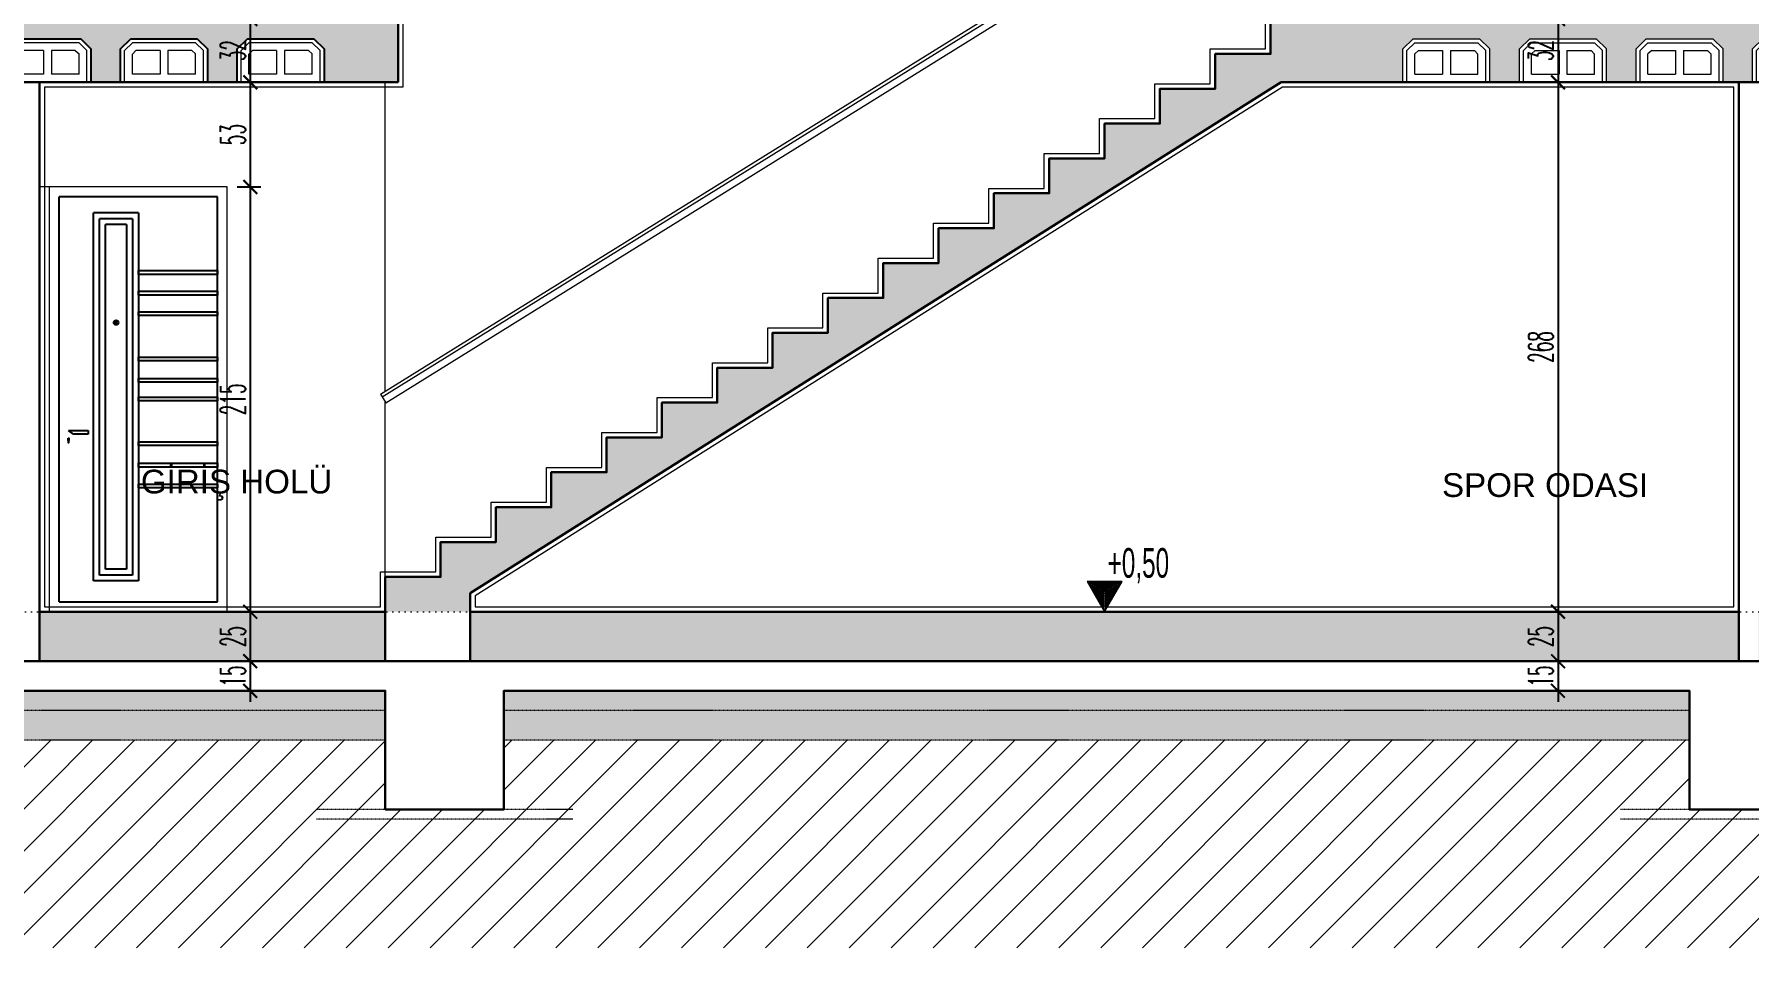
# Model space of a CAD drawing. Extents: x 775040 to 808375, y 4159409 to 4163651.
# Drawn here: x 792152 to 793020, y 4160091 to 4160553 of the extents above; entities that cross this region are included whole.
import ezdxf

# ---------------------------------------------------------------- set-up
doc = ezdxf.new("R2010")
doc.units = 0
doc.header["$MEASUREMENT"] = 0
doc.header["$PDMODE"] = 3
for name, pattern in [('ACAD_ISO07W100', [3, 0, -3]), ('DASHED2', [0.1875, 0.125, -0.0625]), ('DUZ', [500, 500])]:
    doc.linetypes.add(name, pattern=pattern)
doc.layers.get('0').update_dxf_attribs({"linetype": 'DUZ'})
for name, color, linetype, lineweight in [('25yazi', 255, 'Continuous', 15), ('KAPI', 1, 'Continuous', 15), ('kapı', 3, 'Continuous', 9), ('P-HatchLight', 200, 'Continuous', 5), ('P-Levels', 240, 'Continuous', 20), ('P-Oklar', 31, 'Continuous', 18), ('Z_ duvar', 7, 'Continuous', 30), ('Z_asmolen', 53, 'Continuous', 9), ('Z_g1', 1, 'Continuous', 5), ('Z_g3', 3, 'Continuous', 13), ('Z_izdot', 42, 'ACAD_ISO07W100', 9), ('Z_iç ölçü dikey', 111, 'Continuous', 25), ('Z_kesit döşeme', 5, 'Continuous', 30), ('Z_kolon tarama', 171, 'Continuous', 5), ('Z_sıva', 241, 'Continuous', 5), ('Z_tarama', 8, 'Continuous', 5), ('Z_yazı', 4, 'Continuous', 20)]:
    doc.layers.add(name, color=color, linetype=linetype, lineweight=lineweight)
doc.layers.add('kot', color=4, linetype='Continuous')
doc.layers.add('pencere', color=3, linetype='Continuous')
doc.styles.add('50', font='swisscl.ttf', dxfattribs={"height": 50})
doc.styles.add('ARIAL', font='ariblk.ttf', dxfattribs={"height": 1})
doc.styles.add('OLCUIC', font='ROMANS.SHX', dxfattribs={"width": 0.5})
doc.dimstyles.new('ölçü 50', dxfattribs={"dimtxt": 12.5, "dimasz": 7, "dimexe": 5.3, "dimexo": 5, "dimgap": 2.5, "dimtad": 1, "dimdec": 0, "dimzin": 9, "dimdsep": 46, "dimtxsty": 'OLCUIC', "dimblk1": 'ARCHTICK', "dimblk2": 'ARCHTICK', "dimsah": 1, "dimcen": 0, "dimdle": 5.5, "dimadec": 0, "dimazin": 0, "dimtfac": 1, "dimtdec": 0, "dimtix": 1, "dimtofl": 0, "dimtmove": 1, "dimatfit": 3, "dimldrblk": 'ARCHTICK', "dimfxl": 0, "dimtolj": 1, "dimtzin": 0, "dimarcsym": 0})

# ---------------------------------------------------------------- blocks, each defined once
blk = doc.blocks.new('asbnm')
at = {"layer": 'Z_asmolen'}
for p, q in [((44128.83, -2548.34), (44123.66, -2553.51)), ((44129.66, -2550.34), (44125.66, -2554.34)), ((44162.49, -2548.34), (44128.83, -2548.34)), ((44161.66, -2550.34), (44129.66, -2550.34)), ((44161.66, -2550.34), (44165.66, -2554.34)), ((44162.49, -2548.34), (44167.66, -2553.51)), ((44187.83, -2548.34), (44182.66, -2553.51)), ((44188.66, -2550.34), (44184.66, -2554.34)), ((44221.49, -2548.34), (44187.83, -2548.34)), ((44220.66, -2550.34), (44188.66, -2550.34)), ((44220.66, -2550.34), (44224.66, -2554.34)), ((44221.49, -2548.34), (44226.66, -2553.51)), ((44123.66, -2570.34), (44123.66, -2553.51)), ((44125.66, -2570.34), (44125.66, -2554.34)), ((44131.43, -2554.34), (44129.66, -2556.07)), ((44129.66, -2566.34), (44129.66, -2556.07)), ((44143.66, -2554.34), (44131.43, -2554.34)), ((44143.66, -2554.34), (44143.66, -2566.34)), ((44159.76, -2554.34), (44147.66, -2554.34)), ((44147.66, -2554.34), (44147.66, -2566.34)), ((44159.76, -2554.34), (44161.66, -2556.01)), ((44161.66, -2566.34), (44161.66, -2556.01)), ((44165.66, -2570.34), (44165.66, -2554.34)), ((44167.66, -2570.34), (44167.66, -2553.51)), ((44182.66, -2570.34), (44182.66, -2553.51)), ((44184.66, -2570.34), (44184.66, -2554.34)), ((44190.43, -2554.34), (44188.66, -2556.07)), ((44188.66, -2566.34), (44188.66, -2556.07)), ((44202.66, -2554.34), (44190.43, -2554.34)), ((44202.66, -2554.34), (44202.66, -2566.34)), ((44218.76, -2554.34), (44206.66, -2554.34)), ((44206.66, -2554.34), (44206.66, -2566.34)), ((44218.76, -2554.34), (44220.66, -2556.01)), ((44220.66, -2566.34), (44220.66, -2556.01)), ((44224.66, -2570.34), (44224.66, -2554.34)), ((44226.66, -2570.34), (44226.66, -2553.51)), ((44143.66, -2566.34), (44129.66, -2566.34)), ((44161.66, -2566.34), (44147.66, -2566.34)), ((44202.66, -2566.34), (44188.66, -2566.34)), ((44220.66, -2566.34), (44206.66, -2566.34)), ((44167.66, -2570.34), (44123.66, -2570.34)), ((44226.66, -2570.34), (44182.66, -2570.34))]:
    blk.add_line(p, q, dxfattribs=at)
blk = doc.blocks.new('_ARCHTICK')
at = {"color": 0, "linetype": 'ByBlock', "const_width": 0.15}
blk.add_lwpolyline([(-0.5, -0.5), (0.5, 0.5)], dxfattribs=at)
blk = doc.blocks.new('*D1024')
at = {"layer": 'Defpoints', "color": 0, "linetype": 'Continuous', "transparency": 16777216}
for p in [(792923.35, 4160561.14), (792923.35, 4160529.14), (792923.35, 4160529.14)]:
    blk.add_point(p, dxfattribs=at)
at = {"layer": 'Z_iç ölçü dikey', "color": 0, "linetype": 'Continuous', "lineweight": -2, "transparency": 16777216}
for p, q in [((792923.35, 4160566.64), (792923.35, 4160523.64)), ((792923.35, 4160561.14), (792918.05, 4160561.14)), ((792923.35, 4160529.14), (792918.05, 4160529.14))]:
    blk.add_line(p, q, dxfattribs=at)
at = {"layer": 'Z_iç ölçü dikey', "color": 0, "linetype": 'Continuous', "lineweight": -2, "transparency": 16777216, "xscale": 7, "yscale": 7, "zscale": 7}
for p, rotation in [((792923.35, 4160561.14), 90), ((792923.35, 4160529.14), 270)]:
    blk.add_blockref('_ARCHTICK', p, dxfattribs=dict(at, rotation=rotation))
at = {"layer": 'Z_iç ölçü dikey', "color": 0, "linetype": 'Continuous', "transparency": 16777216, "insert": (792914.6, 4160545.14), "char_height": 12.5, "attachment_point": 5, "rotation": 90, "style": 'OLCUIC'}
blk.add_mtext('\\A1;32', dxfattribs=at)
blk = doc.blocks.new('*D1025')
at = {"layer": 'Defpoints', "color": 0, "linetype": 'Continuous', "transparency": 16777216}
for p in [(792923.35, 4160529.14), (792923.35, 4160261.14), (792923.35, 4160261.14)]:
    blk.add_point(p, dxfattribs=at)
at = {"layer": 'Z_iç ölçü dikey', "color": 0, "linetype": 'Continuous', "lineweight": -2, "transparency": 16777216}
for p, q in [((792923.35, 4160529.14), (792918.05, 4160529.14)), ((792923.35, 4160534.64), (792923.35, 4160255.64)), ((792923.35, 4160261.14), (792918.05, 4160261.14))]:
    blk.add_line(p, q, dxfattribs=at)
at = {"layer": 'Z_iç ölçü dikey', "color": 0, "linetype": 'Continuous', "lineweight": -2, "transparency": 16777216, "xscale": 7, "yscale": 7, "zscale": 7}
for p, rotation in [((792923.35, 4160529.14), 90), ((792923.35, 4160261.14), 270)]:
    blk.add_blockref('_ARCHTICK', p, dxfattribs=dict(at, rotation=rotation))
at = {"layer": 'Z_iç ölçü dikey', "color": 0, "linetype": 'Continuous', "transparency": 16777216, "insert": (792914.6, 4160395.14), "char_height": 12.5, "attachment_point": 5, "rotation": 90, "style": 'OLCUIC'}
blk.add_mtext('\\A1;268', dxfattribs=at)
blk = doc.blocks.new('*D1026')
at = {"layer": 'Defpoints', "color": 0, "linetype": 'Continuous', "transparency": 16777216}
for p in [(792923.35, 4160261.14), (792918.65, 4160236.14), (792923.35, 4160236.14)]:
    blk.add_point(p, dxfattribs=at)
at = {"layer": 'Z_iç ölçü dikey', "color": 0, "linetype": 'Continuous', "lineweight": -2, "transparency": 16777216}
for p, q in [((792923.35, 4160261.14), (792918.05, 4160261.14)), ((792923.35, 4160266.64), (792923.35, 4160230.64)), ((792923.35, 4160236.14), (792928.65, 4160236.14))]:
    blk.add_line(p, q, dxfattribs=at)
at = {"layer": 'Z_iç ölçü dikey', "color": 0, "linetype": 'Continuous', "lineweight": -2, "transparency": 16777216, "xscale": 7, "yscale": 7, "zscale": 7}
for p, rotation in [((792923.35, 4160261.14), 90), ((792923.35, 4160236.14), 270)]:
    blk.add_blockref('_ARCHTICK', p, dxfattribs=dict(at, rotation=rotation))
at = {"layer": 'Z_iç ölçü dikey', "color": 0, "linetype": 'Continuous', "transparency": 16777216, "insert": (792914.6, 4160248.64), "char_height": 12.5, "attachment_point": 5, "rotation": 90, "style": 'OLCUIC'}
blk.add_mtext('\\A1;25', dxfattribs=at)
blk = doc.blocks.new('*D1027')
at = {"layer": 'Defpoints', "color": 0, "linetype": 'Continuous', "transparency": 16777216}
for p in [(792918.65, 4160236.14), (792918.65, 4160221.14), (792923.35, 4160221.14)]:
    blk.add_point(p, dxfattribs=at)
at = {"layer": 'Z_iç ölçü dikey', "color": 0, "linetype": 'Continuous', "lineweight": -2, "transparency": 16777216}
for p, q in [((792923.35, 4160241.64), (792923.35, 4160215.64)), ((792923.35, 4160236.14), (792928.65, 4160236.14)), ((792923.35, 4160221.14), (792928.65, 4160221.14))]:
    blk.add_line(p, q, dxfattribs=at)
at = {"layer": 'Z_iç ölçü dikey', "color": 0, "linetype": 'Continuous', "lineweight": -2, "transparency": 16777216, "xscale": 7, "yscale": 7, "zscale": 7}
for p, rotation in [((792923.35, 4160236.14), 90), ((792923.35, 4160221.14), 270)]:
    blk.add_blockref('_ARCHTICK', p, dxfattribs=dict(at, rotation=rotation))
at = {"layer": 'Z_iç ölçü dikey', "color": 0, "linetype": 'Continuous', "transparency": 16777216, "insert": (792914.6, 4160228.64), "char_height": 12.5, "attachment_point": 5, "rotation": 90, "style": 'OLCUIC'}
blk.add_mtext('\\A1;15', dxfattribs=at)
blk = doc.blocks.new('*D1031')
at = {"layer": 'Defpoints', "color": 0, "linetype": 'Continuous', "transparency": 16777216}
for p in [(792261.53, 4160561.14), (792259.69, 4160529.14), (792261.53, 4160529.14)]:
    blk.add_point(p, dxfattribs=at)
at = {"layer": 'Z_iç ölçü dikey', "color": 0, "linetype": 'Continuous', "lineweight": -2, "transparency": 16777216}
for p, q in [((792261.53, 4160566.64), (792261.53, 4160523.64)), ((792261.53, 4160561.14), (792256.23, 4160561.14)), ((792261.53, 4160529.14), (792266.83, 4160529.14))]:
    blk.add_line(p, q, dxfattribs=at)
at = {"layer": 'Z_iç ölçü dikey', "color": 0, "linetype": 'Continuous', "lineweight": -2, "transparency": 16777216, "xscale": 7, "yscale": 7, "zscale": 7}
for p, rotation in [((792261.53, 4160561.14), 90), ((792261.53, 4160529.14), 270)]:
    blk.add_blockref('_ARCHTICK', p, dxfattribs=dict(at, rotation=rotation))
at = {"layer": 'Z_iç ölçü dikey', "color": 0, "linetype": 'Continuous', "transparency": 16777216, "insert": (792252.78, 4160545.14), "char_height": 12.5, "attachment_point": 5, "rotation": 90, "style": 'OLCUIC'}
blk.add_mtext('\\A1;32', dxfattribs=at)
blk = doc.blocks.new('*D1032')
at = {"layer": 'Defpoints', "color": 0, "linetype": 'Continuous', "transparency": 16777216}
for p in [(792259.69, 4160529.14), (792249.87, 4160476.14), (792261.53, 4160476.14)]:
    blk.add_point(p, dxfattribs=at)
at = {"layer": 'Z_iç ölçü dikey', "color": 0, "linetype": 'Continuous', "lineweight": -2, "transparency": 16777216}
for p, q in [((792261.53, 4160534.64), (792261.53, 4160470.64)), ((792261.53, 4160529.14), (792266.83, 4160529.14)), ((792254.87, 4160476.14), (792266.83, 4160476.14))]:
    blk.add_line(p, q, dxfattribs=at)
at = {"layer": 'Z_iç ölçü dikey', "color": 0, "linetype": 'Continuous', "lineweight": -2, "transparency": 16777216, "xscale": 7, "yscale": 7, "zscale": 7}
for p, rotation in [((792261.53, 4160529.14), 90), ((792261.53, 4160476.14), 270)]:
    blk.add_blockref('_ARCHTICK', p, dxfattribs=dict(at, rotation=rotation))
at = {"layer": 'Z_iç ölçü dikey', "color": 0, "linetype": 'Continuous', "transparency": 16777216, "insert": (792252.78, 4160502.64), "char_height": 12.5, "attachment_point": 5, "rotation": 90, "style": 'OLCUIC'}
blk.add_mtext('\\A1;53', dxfattribs=at)
blk = doc.blocks.new('*D1033')
at = {"layer": 'Defpoints', "color": 0, "linetype": 'Continuous', "transparency": 16777216}
for p in [(792249.87, 4160476.14), (792261.17, 4160261.14), (792261.53, 4160261.14)]:
    blk.add_point(p, dxfattribs=at)
at = {"layer": 'Z_iç ölçü dikey', "color": 0, "linetype": 'Continuous', "lineweight": -2, "transparency": 16777216}
for p, q in [((792261.53, 4160481.64), (792261.53, 4160255.64)), ((792254.87, 4160476.14), (792266.83, 4160476.14)), ((792261.53, 4160261.14), (792266.83, 4160261.14))]:
    blk.add_line(p, q, dxfattribs=at)
at = {"layer": 'Z_iç ölçü dikey', "color": 0, "linetype": 'Continuous', "lineweight": -2, "transparency": 16777216, "xscale": 7, "yscale": 7, "zscale": 7}
for p, rotation in [((792261.53, 4160476.14), 90), ((792261.53, 4160261.14), 270)]:
    blk.add_blockref('_ARCHTICK', p, dxfattribs=dict(at, rotation=rotation))
at = {"layer": 'Z_iç ölçü dikey', "color": 0, "linetype": 'Continuous', "transparency": 16777216, "insert": (792252.78, 4160368.64), "char_height": 12.5, "attachment_point": 5, "rotation": 90, "style": 'OLCUIC'}
blk.add_mtext('\\A1;215', dxfattribs=at)
blk = doc.blocks.new('*D1034')
at = {"layer": 'Defpoints', "color": 0, "linetype": 'Continuous', "transparency": 16777216}
for p in [(792261.17, 4160261.14), (792261.17, 4160236.14), (792261.53, 4160236.14)]:
    blk.add_point(p, dxfattribs=at)
at = {"layer": 'Z_iç ölçü dikey', "color": 0, "linetype": 'Continuous', "lineweight": -2, "transparency": 16777216}
for p, q in [((792261.53, 4160266.64), (792261.53, 4160230.64)), ((792261.53, 4160261.14), (792266.83, 4160261.14)), ((792261.53, 4160236.14), (792266.83, 4160236.14))]:
    blk.add_line(p, q, dxfattribs=at)
at = {"layer": 'Z_iç ölçü dikey', "color": 0, "linetype": 'Continuous', "lineweight": -2, "transparency": 16777216, "xscale": 7, "yscale": 7, "zscale": 7}
for p, rotation in [((792261.53, 4160261.14), 90), ((792261.53, 4160236.14), 270)]:
    blk.add_blockref('_ARCHTICK', p, dxfattribs=dict(at, rotation=rotation))
at = {"layer": 'Z_iç ölçü dikey', "color": 0, "linetype": 'Continuous', "transparency": 16777216, "insert": (792252.78, 4160248.64), "char_height": 12.5, "attachment_point": 5, "rotation": 90, "style": 'OLCUIC'}
blk.add_mtext('\\A1;25', dxfattribs=at)
blk = doc.blocks.new('*D1035')
at = {"layer": 'Defpoints', "color": 0, "linetype": 'Continuous', "transparency": 16777216}
for p in [(792261.17, 4160236.14), (792261.17, 4160221.14), (792261.53, 4160221.14)]:
    blk.add_point(p, dxfattribs=at)
at = {"layer": 'Z_iç ölçü dikey', "color": 0, "linetype": 'Continuous', "lineweight": -2, "transparency": 16777216}
for p, q in [((792261.53, 4160241.64), (792261.53, 4160215.64)), ((792261.53, 4160236.14), (792266.83, 4160236.14)), ((792261.53, 4160221.14), (792266.83, 4160221.14))]:
    blk.add_line(p, q, dxfattribs=at)
at = {"layer": 'Z_iç ölçü dikey', "color": 0, "linetype": 'Continuous', "lineweight": -2, "transparency": 16777216, "xscale": 7, "yscale": 7, "zscale": 7}
for p, rotation in [((792261.53, 4160236.14), 90), ((792261.53, 4160221.14), 270)]:
    blk.add_blockref('_ARCHTICK', p, dxfattribs=dict(at, rotation=rotation))
at = {"layer": 'Z_iç ölçü dikey', "color": 0, "linetype": 'Continuous', "transparency": 16777216, "insert": (792252.78, 4160228.64), "char_height": 12.5, "attachment_point": 5, "rotation": 90, "style": 'OLCUIC'}
blk.add_mtext('\\A1;15', dxfattribs=at)
blk = doc.blocks.new('KOTLAMAGORUNUS KESITTE')
at = {"layer": 'P-HatchLight'}
for points in [[(0.1521, 0.1484), (0.0722, 0.01), (-0.0077, 0.1484)], [(0.1434, 0.1434), (0.0722, 0.02), (0.0009, 0.1434)], [(0.1348, 0.1384), (0.0722, 0.03), (0.0096, 0.1384)], [(0.1261, 0.1334), (0.0722, 0.04), (0.0183, 0.1334)], [(0.1175, 0.1284), (0.0722, 0.05), (0.0269, 0.1284)], [(0.1088, 0.1234), (0.0722, 0.06), (0.0356, 0.1234)], [(0.1001, 0.1184), (0.0722, 0.07), (0.0442, 0.1184)], [(0.0915, 0.1134), (0.0722, 0.08), (0.0529, 0.1134)], [(0.0828, 0.1084), (0.0722, 0.09), (0.0616, 0.1084)], [(0.0742, 0.1034), (0.0722, 0.1), (0.0702, 0.1034)]]:
    blk.add_lwpolyline(points, close=True, dxfattribs=at)
at = {"layer": 'P-Oklar', "color": 2, "ltscale": 0.5}
blk.add_line((0, 0), (0.7795, 0), dxfattribs=at)
blk.add_lwpolyline([(-0.0164, 0.1534), (0.0722, 0), (0.1608, 0.1534)], close=True, dxfattribs=at)
at = {"layer": 'P-Levels', "color": 7, "style": '50', "width": 0.8}
blk.add_attdef('%%P0.00', (-0.0314, 0.1775), '', height=0.15, dxfattribs=at)

msp = doc.modelspace()

# ---------------------------------------------------------------- hatches: boundary and pattern name
at = {"layer": 'Z_kolon tarama'}
h = msp.add_hatch(dxfattribs=at)
h.set_pattern_fill('ANSI33', color=256, scale=15, style=0)
h.paths.add_polyline_path([(792336.31, 4160561.14), (791865.96, 4160561.14), (791865.96, 4160551.14), (791880.69, 4160551.14), (791885.87, 4160545.97), (791885.87, 4160529.14), (791900.87, 4160529.14), (791900.87, 4160545.97), (791906.04, 4160551.14), (791939.69, 4160551.14), (791944.87, 4160545.97), (791944.87, 4160529.14), (791959.87, 4160529.14), (791959.87, 4160545.97), (791965.04, 4160551.14), (791998.69, 4160551.14), (792003.87, 4160545.97), (792003.87, 4160529.14), (792018.87, 4160529.14), (792018.87, 4160545.97), (792024.04, 4160551.14), (792057.69, 4160551.14), (792062.87, 4160545.97), (792062.87, 4160529.14), (792077.87, 4160529.14), (792077.87, 4160545.97), (792083.04, 4160551.14), (792116.69, 4160551.14), (792121.87, 4160545.97), (792121.87, 4160529.14), (792136.87, 4160529.14), (792136.87, 4160545.97), (792142.04, 4160551.14), (792175.69, 4160551.14), (792180.87, 4160545.97), (792180.87, 4160529.14), (792195.87, 4160529.14), (792195.87, 4160545.97), (792201.04, 4160551.14), (792234.69, 4160551.14), (792239.87, 4160545.97), (792239.87, 4160529.14), (792254.87, 4160529.14), (792254.87, 4160545.97), (792260.04, 4160551.14), (792293.69, 4160551.14), (792298.87, 4160545.97), (792298.87, 4160529.14), (792336.31, 4160529.14)])
h.paths.add_polyline_path([(792262.15, 4160536.96), (792262.15, 4160553.33), (792243.4, 4160553.33), (792243.4, 4160536.96)], flags=25)
h = msp.add_hatch(dxfattribs=at)
h.set_pattern_fill('ANSI33', color=256, scale=15, style=0)
h.paths.add_polyline_path([(792844.87, 4160545.97), (792850.04, 4160551.14), (792883.69, 4160551.14), (792888.87, 4160545.97), (792888.87, 4160529.14), (792903.87, 4160529.14), (792903.87, 4160545.97), (792909.04, 4160551.14), (792942.69, 4160551.14), (792947.87, 4160545.97), (792947.87, 4160529.14), (792962.87, 4160529.14), (792962.87, 4160545.97), (792968.04, 4160551.14), (793001.69, 4160551.14), (793006.87, 4160545.97), (793006.87, 4160529.14), (793021.87, 4160529.14), (793021.87, 4160545.97), (793027.04, 4160551.14), (793060.69, 4160551.14), (793065.87, 4160545.97), (793065.87, 4160529.14), (793080.87, 4160529.14), (793080.87, 4160545.97), (793086.04, 4160551.14), (793119.69, 4160551.14), (793124.87, 4160545.97), (793124.87, 4160529.14), (793139.87, 4160529.14), (793139.87, 4160545.97), (793145.04, 4160551.14), (793178.69, 4160551.14), (793183.87, 4160545.97), (793183.87, 4160529.14), (793198.87, 4160529.14), (793198.87, 4160545.97), (793204.04, 4160551.14), (793237.69, 4160551.14), (793242.87, 4160545.97), (793242.87, 4160529.14), (793257.87, 4160529.14), (793257.87, 4160545.97), (793263.04, 4160551.14), (793296.69, 4160551.14), (793301.87, 4160545.97), (793301.87, 4160529.14), (793316.87, 4160529.14), (793316.87, 4160545.97), (793322.04, 4160551.14), (793355.69, 4160551.14), (793360.87, 4160545.97), (793360.87, 4160529.14), (793375.87, 4160529.14), (793375.87, 4160545.97), (793381.04, 4160551.14), (793414.69, 4160551.14), (793419.87, 4160545.97), (793419.87, 4160529.14), (793434.87, 4160529.14), (793434.87, 4160545.97), (793440.04, 4160551.14), (793473.69, 4160551.14), (793478.87, 4160545.97), (793478.87, 4160529.14), (793493.87, 4160529.14), (793493.87, 4160545.97), (793499.04, 4160551.14), (793532.69, 4160551.14), (793537.87, 4160545.97), (793537.87, 4160529.14), (793552.87, 4160529.14), (793552.87, 4160545.97), (793558.04, 4160551.14), (793591.69, 4160551.14), (793596.87, 4160545.97), (793596.87, 4160529.14), (793611.87, 4160529.14), (793611.87, 4160545.97), (793617.04, 4160551.14), (793650.69, 4160551.14), (793655.87, 4160545.97), (793655.87, 4160529.14), (793670.87, 4160529.14), (793670.87, 4160545.97), (793676.04, 4160551.14), (793709.69, 4160551.14), (793714.87, 4160545.97), (793714.87, 4160529.14), (793729.87, 4160529.14), (793729.87, 4160545.97), (793735.04, 4160551.14), (793768.69, 4160551.14), (793773.87, 4160545.97), (793773.87, 4160529.14), (794024.87, 4160529.14), (794024.87, 4160561.14), (792777.87, 4160561.14), (792777.87, 4160543.49), (792749.87, 4160543.49), (792749.87, 4160525.85), (792721.87, 4160525.85), (792721.87, 4160508.2), (792693.87, 4160508.2), (792693.87, 4160490.55), (792665.87, 4160490.55), (792665.87, 4160472.91), (792637.87, 4160472.91), (792637.87, 4160455.26), (792609.87, 4160455.26), (792609.87, 4160437.61), (792581.87, 4160437.61), (792581.87, 4160419.96), (792553.87, 4160419.96), (792553.87, 4160402.32), (792525.87, 4160402.32), (792525.87, 4160384.67), (792497.87, 4160384.67), (792497.87, 4160367.02), (792469.87, 4160367.02), (792469.87, 4160349.38), (792441.87, 4160349.38), (792441.87, 4160331.73), (792413.87, 4160331.73), (792413.87, 4160314.08), (792385.87, 4160314.08), (792385.87, 4160296.44), (792357.87, 4160296.44), (792357.87, 4160278.79), (792329.87, 4160278.79), (792329.87, 4160261.14), (792372.87, 4160261.14), (792372.87, 4160270.51), (792783.23, 4160529.14), (792844.87, 4160529.14)])
h.paths.add_polyline_path([(793794.87, 4160543.47), (793796.76, 4160545.14), (793808.87, 4160545.14), (793808.87, 4160533.14), (793794.87, 4160533.14)], flags=16)
h.paths.add_polyline_path([(793812.87, 4160545.14), (793825.09, 4160545.14), (793826.87, 4160543.42), (793826.87, 4160533.14), (793812.87, 4160533.14)], flags=16)
h.paths.add_polyline_path([(793853.87, 4160543.47), (793855.76, 4160545.14), (793867.87, 4160545.14), (793867.87, 4160533.14), (793853.87, 4160533.14)], flags=16)
h.paths.add_polyline_path([(793871.87, 4160545.14), (793884.09, 4160545.14), (793885.87, 4160543.42), (793885.87, 4160533.14), (793871.87, 4160533.14)], flags=16)
h.paths.add_polyline_path([(793809.88, 4160536.96), (793809.88, 4160553.33), (793791.13, 4160553.33), (793791.13, 4160536.96)], flags=24)
at = {"layer": 'Z_tarama'}
h = msp.add_hatch(dxfattribs=at)
h.set_pattern_fill('ANSI38', color=256, scale=30, style=0)
h.set_pattern_definition([(45, (-69547.51, -29927.1526), (-2.6516504294, 2.6516504294), []), (135, (-69547.51, -29927.1526), (-7.9549512883, 2.6516504294), [9.375, -5.625])])
h.paths.add_polyline_path([(792329.87, 4160261.14), (792154.87, 4160261.14), (792154.87, 4160236.14), (792329.87, 4160236.14)])
h.paths.add_polyline_path([(792144.87, 4160261.14), (791964.87, 4160261.14), (791964.87, 4160236.14), (792144.87, 4160236.14)])
h.paths.add_polyline_path([(793014.87, 4160261.14), (792372.87, 4160261.14), (792372.87, 4160236.14), (793014.87, 4160236.14)])
h.paths.add_polyline_path([(793389.87, 4160261.14), (793024.87, 4160261.14), (793024.87, 4160236.14), (793389.87, 4160236.14)])
h.paths.add_polyline_path([(793849.87, 4160261.14), (793844.37, 4160261.14), (793399.87, 4160261.14), (793399.87, 4160236.14), (793849.87, 4160236.14)])
at = {"layer": 'Z_tarama', "ltscale": 50}
h = msp.add_hatch(dxfattribs=at)
h.set_pattern_fill('AR-HBONE', color=256, scale=0.7, style=0)
h.set_pattern_definition([(45, (-69547.51, -29927.1526), (3e-16, 3.9597979746), [8.4, -2.8]), (135, (-69545.5302, -29925.1727), (3e-16, 3.9597979746), [8.4, -2.8])])
h.paths.add_polyline_path([(791929.87, 4160221.14), (791404.87, 4160221.14), (791404.87, 4160211.14), (791929.87, 4160211.14)])
h.paths.add_polyline_path([(792329.87, 4160221.14), (791989.87, 4160221.14), (791989.87, 4160211.14), (792329.87, 4160211.14)])
h.paths.add_polyline_path([(792989.87, 4160221.14), (792389.87, 4160221.14), (792389.87, 4160211.14), (792989.87, 4160211.14)])
h.paths.add_polyline_path([(793814.87, 4160221.14), (793049.87, 4160221.14), (793049.87, 4160211.14), (793814.87, 4160211.14)])
at = {"layer": 'Z_tarama'}
h = msp.add_hatch(dxfattribs=at)
h.set_pattern_fill('ANSI31', color=256, scale=120, style=0)
h.set_pattern_definition([(45, (-69547.51, -29927.153), (-10.60660172, 10.60660172), [])])
h.paths.add_polyline_path([(794344.22, 4160211.14), (793874.87, 4160211.14), (793874.87, 4160161.14), (793814.87, 4160161.14), (793814.87, 4160196.14), (793049.87, 4160196.14), (793049.87, 4160161.14), (792989.87, 4160161.14), (792989.87, 4160196.14), (792389.87, 4160196.14), (792389.87, 4160161.14), (792329.87, 4160161.14), (792329.87, 4160196.14), (791989.87, 4160196.14), (791989.87, 4160161.14), (791929.87, 4160161.14), (791929.87, 4160196.14), (791404.87, 4160196.14), (791404.87, 4160161.14), (791344.87, 4160161.14), (791344.87, 4160211.14), (790610.67, 4160211.14), (790610.67, 4160091.14), (794344.22, 4160091.14)])
at = {"layer": 'Z_tarama', "linetype": 'DASHED2'}
h = msp.add_hatch(dxfattribs=at)
h.set_pattern_fill('EARTH', color=256, scale=25, angle=45, style=0)
h.set_pattern_definition([(45, (-69547.51, -29927.1526), (9e-16, 8.838834765), [6.25, -6.25]), (45, (-69549.1674, -29925.495), (9e-16, 8.838834765), [6.25, -6.25]), (45, (-69550.8247, -29923.838), (9e-16, 8.838834765), [6.25, -6.25]), (135, (-69550.8247, -29922.733), (-8.838834765, 9e-16), [6.25, -6.25]), (135, (-69549.1674, -29921.076), (-8.838834765, 9e-16), [6.25, -6.25]), (135, (-69547.51, -29919.4186), (-8.838834765, 9e-16), [6.25, -6.25])])
h.paths.add_polyline_path([(793814.87, 4160211.14), (793049.87, 4160211.14), (793049.87, 4160196.14), (793814.87, 4160196.14)])
h.paths.add_polyline_path([(792989.87, 4160211.14), (792389.87, 4160211.14), (792389.87, 4160196.14), (792989.87, 4160196.14)])
h.paths.add_polyline_path([(792329.87, 4160211.14), (791989.87, 4160211.14), (791989.87, 4160196.14), (792329.87, 4160196.14)])
h.paths.add_polyline_path([(791929.87, 4160211.14), (791404.87, 4160211.14), (791404.87, 4160196.14), (791929.87, 4160196.14)])

# ---------------------------------------------------------------- linework, layer by layer
at = {"layer": 'KAPI', "color": 4}
for p, q in [((792249.87, 4160476.14), (792154.87, 4160476.14)), ((792159.87, 4160261.14), (792159.87, 4160476.14)), ((792159.87, 4160261.14), (792159.87, 4160476.14)), ((792249.87, 4160261.14), (792249.87, 4160476.14)), ((792249.87, 4160261.14), (792154.87, 4160261.14))]:
    msp.add_line(p, q, dxfattribs=at)
at = {"layer": 'pencere', "color": 21}
for p, q in [((792164.87, 4160266.14), (792164.87, 4160471.14)), ((792244.87, 4160471.14), (792164.87, 4160471.14)), ((792244.87, 4160266.14), (792244.87, 4160471.14)), ((792204.87, 4160463.06), (792182.25, 4160463.06)), ((792198.87, 4160457.06), (792188.25, 4160457.06)), ((792198.87, 4160282.75), (792188.25, 4160282.75)), ((792204.87, 4160276.75), (792182.25, 4160276.75)), ((792164.87, 4160266.14), (792244.87, 4160266.14))]:
    msp.add_line(p, q, dxfattribs=at)
at = {"layer": 'pencere', "color": 8}
for p, q in [((792201.87, 4160460.06), (792185.25, 4160460.06)), ((792169.47, 4160352.8), (792179.51, 4160352.8)), ((792171.98, 4160351.09), (792169.47, 4160352.8)), ((792179.51, 4160351.09), (792171.98, 4160351.09)), ((792179.51, 4160352.8), (792179.51, 4160351.09)), ((792201.87, 4160279.75), (792185.25, 4160279.75))]:
    msp.add_line(p, q, dxfattribs=at)
at = {"layer": 'pencere', "color": 21}
for points in [[(792182.25, 4160276.75), (792182.25, 4160463.06)], [(792204.87, 4160463.06), (792204.87, 4160276.75)], [(792188.25, 4160282.75), (792188.25, 4160457.06)], [(792198.87, 4160457.06), (792198.87, 4160282.75)]]:
    msp.add_lwpolyline(points, dxfattribs=at)
at = {"layer": 'pencere', "color": 8}
for points in [[(792185.25, 4160279.75), (792185.25, 4160460.06)], [(792201.87, 4160460.06), (792201.87, 4160279.75)]]:
    msp.add_lwpolyline(points, dxfattribs=at)
for points in [[(792204.87, 4160433.79), (792244.87, 4160433.79), (792244.87, 4160431.89), (792204.87, 4160431.89)], [(792204.87, 4160423.33), (792244.87, 4160423.33), (792244.87, 4160421.43), (792204.87, 4160421.43)], [(792204.87, 4160412.97), (792244.87, 4160412.97), (792244.87, 4160411.08), (792204.87, 4160411.08)], [(792204.87, 4160390.07), (792244.87, 4160390.07), (792244.87, 4160388.17), (792204.87, 4160388.17)], [(792204.87, 4160379.23), (792244.87, 4160379.23), (792244.87, 4160377.33), (792204.87, 4160377.33)], [(792204.87, 4160369.83), (792244.87, 4160369.83), (792244.87, 4160367.93), (792204.87, 4160367.93)], [(792169.32, 4160348.93), (792169.62, 4160348.93), (792169.62, 4160347.8), (792169.32, 4160347.8)], [(792169.62, 4160347.8), (792169.32, 4160347.8), (792169.32, 4160346.83), (792169.62, 4160346.83)], [(792204.87, 4160347.12), (792244.87, 4160347.12), (792244.87, 4160345.22), (792204.87, 4160345.22)], [(792204.87, 4160336.28), (792244.87, 4160336.28), (792244.87, 4160334.38), (792204.87, 4160334.38)], [(792204.87, 4160325.79), (792244.87, 4160325.79), (792244.87, 4160323.9), (792204.87, 4160323.9)]]:
    msp.add_lwpolyline(points, close=True, dxfattribs=at)
for radius in [1.18, 0.288]:
    msp.add_circle((792193.63, 4160407.48), radius, dxfattribs=at)
at = {"layer": 'Z_ duvar', "ltscale": 50}
for p, q in [((792154.87, 4160236.14), (792154.87, 4160529.14)), ((793014.87, 4160236.14), (793014.87, 4160529.14))]:
    msp.add_line(p, q, dxfattribs=at)
at = {"layer": 'Z_g1'}
for p, q in [((792327.37, 4160371.29), (792777.31, 4160650.64)), ((792328.26, 4160369.84), (792777.31, 4160648.64)), ((792330.05, 4160366.96), (792777.31, 4160644.64)), ((792327.37, 4160371.29), (792330.05, 4160366.96))]:
    msp.add_line(p, q, dxfattribs=at)
at = {"layer": 'Z_g3', "linetype": 'Continuous'}
for p, q in [((792329.87, 4160372.84), (792329.87, 4160529.14)), ((792329.87, 4160278.79), (792329.87, 4160367.26))]:
    msp.add_line(p, q, dxfattribs=at)
at = {"layer": 'Z_izdot'}
msp.add_line((797361.9, 4160261.14), (790665.92, 4160261.14), dxfattribs=at)
at = {"layer": 'Z_iç ölçü dikey', "color": 5, "linetype": 'Continuous'}
for p, q in [((792142.04, 4160551.14), (792175.69, 4160551.14)), ((792175.69, 4160551.14), (792180.87, 4160545.97)), ((792195.87, 4160545.97), (792201.04, 4160551.14)), ((792201.04, 4160551.14), (792234.69, 4160551.14)), ((792234.69, 4160551.14), (792239.87, 4160545.97)), ((792254.87, 4160545.97), (792260.04, 4160551.14)), ((792260.04, 4160551.14), (792293.69, 4160551.14)), ((792293.69, 4160551.14), (792298.87, 4160545.97)), ((792180.87, 4160545.97), (792180.87, 4160529.14)), ((792195.87, 4160529.14), (792195.87, 4160545.97)), ((792239.87, 4160545.97), (792239.87, 4160529.14)), ((792254.87, 4160529.14), (792254.87, 4160545.97)), ((792298.87, 4160545.97), (792298.87, 4160529.14)), ((792180.87, 4160529.14), (792136.87, 4160529.14)), ((792239.87, 4160529.14), (792195.87, 4160529.14)), ((792298.87, 4160529.14), (792254.87, 4160529.14))]:
    msp.add_line(p, q, dxfattribs=at)
at = {"layer": 'Z_kesit döşeme', "linetype": 'Continuous'}
for p, q in [((792154.87, 4160261.14), (792329.87, 4160261.14)), ((792372.87, 4160261.14), (793014.87, 4160261.14))]:
    msp.add_line(p, q, dxfattribs=at)
for points in [[(792336.31, 4160529.14), (791344.87, 4160529.14), (791344.87, 4160561.14), (792336.31, 4160561.14)], [(793874.87, 4160236.14), (791344.87, 4160236.14), (791344.87, 4160161.14), (791404.87, 4160161.14), (791404.87, 4160221.14), (791929.87, 4160221.14), (791929.87, 4160161.14), (791989.87, 4160161.14), (791989.87, 4160221.14), (792329.87, 4160221.14), (792329.87, 4160161.14), (792389.87, 4160161.14), (792389.87, 4160221.14), (792989.87, 4160221.14), (792989.87, 4160161.14), (793049.87, 4160161.14), (793049.87, 4160221.14), (793814.87, 4160221.14), (793814.87, 4160161.14), (793874.87, 4160161.14)]]:
    msp.add_lwpolyline(points, close=True, dxfattribs=at)
for points in [[(792329.87, 4160236.14), (792329.87, 4160278.79), (792357.87, 4160278.79), (792357.87, 4160296.44), (792385.87, 4160296.44), (792385.87, 4160314.08), (792413.87, 4160314.08), (792413.87, 4160331.73), (792441.87, 4160331.73), (792441.87, 4160349.38), (792469.87, 4160349.38), (792469.87, 4160367.02), (792497.87, 4160367.02), (792497.87, 4160384.67), (792525.87, 4160384.67), (792525.87, 4160402.32), (792553.87, 4160402.32), (792553.87, 4160419.96), (792581.87, 4160419.96), (792581.87, 4160437.61), (792609.87, 4160437.61), (792609.87, 4160455.26), (792637.87, 4160455.26), (792637.87, 4160472.91), (792665.87, 4160472.91), (792665.87, 4160490.55), (792693.87, 4160490.55), (792693.87, 4160508.2), (792721.87, 4160508.2), (792721.87, 4160525.85), (792749.87, 4160525.85), (792749.87, 4160543.49), (792777.87, 4160543.49), (792777.87, 4160561.14)], [(794024.87, 4160529.14), (792783.23, 4160529.14), (792372.87, 4160270.51), (792372.87, 4160236.14)]]:
    msp.add_lwpolyline(points, dxfattribs=at)
at = {"layer": 'Z_sıva', "linetype": 'Continuous'}
msp.add_lwpolyline([(792338.81, 4160563.64), (792338.81, 4160526.64), (792157.37, 4160526.64), (792157.37, 4160263.64), (792327.37, 4160263.64), (792327.37, 4160281.29), (792355.37, 4160281.29), (792355.37, 4160298.94), (792383.37, 4160298.94), (792383.37, 4160316.58), (792411.37, 4160316.58), (792411.37, 4160334.23), (792439.37, 4160334.23), (792439.37, 4160351.88), (792467.37, 4160351.88), (792467.37, 4160369.52), (792495.37, 4160369.52), (792495.37, 4160387.17), (792523.37, 4160387.17), (792523.37, 4160404.82), (792551.37, 4160404.82), (792551.37, 4160422.46), (792579.37, 4160422.46), (792579.37, 4160440.11), (792607.37, 4160440.11), (792607.37, 4160457.76), (792635.37, 4160457.76), (792635.37, 4160475.41), (792663.37, 4160475.41), (792663.37, 4160493.05), (792691.37, 4160493.05), (792691.37, 4160510.7), (792719.37, 4160510.7), (792719.37, 4160528.35), (792747.37, 4160528.35), (792747.37, 4160545.99), (792775.37, 4160545.99), (792775.37, 4160563.64)], dxfattribs=at)
msp.add_lwpolyline([(793012.37, 4160526.64), (792783.95, 4160526.64), (792375.37, 4160269.13), (792375.37, 4160263.64), (793012.37, 4160263.64)], close=True, dxfattribs=at)
at = {"layer": 'Z_tarama', "linetype": 'DASHED2'}
for p, q in [((792329.87, 4160211.14), (791989.87, 4160211.14)), ((792989.87, 4160211.14), (792389.87, 4160211.14)), ((792329.87, 4160196.14), (791989.87, 4160196.14)), ((792989.87, 4160196.14), (792389.87, 4160196.14))]:
    msp.add_line(p, q, dxfattribs=at)
for points in [[(792424.74, 4160161.14), (792295, 4160161.14)], [(792424.74, 4160156.14), (792295, 4160156.14)], [(793084.74, 4160161.14), (792955, 4160161.14)], [(793084.74, 4160156.14), (792955, 4160156.14)]]:
    msp.add_lwpolyline(points, dxfattribs=at)

# ---------------------------------------------------------------- block references
at = {"layer": 'kapı'}
for p in [(747954.21, 4163099.48), (748072.21, 4163099.48)]:
    msp.add_blockref('asbnm', p, dxfattribs=at)
at = {"layer": 'kapı', "xscale": -1}
for p in [(837071.52, 4163099.48), (837189.52, 4163099.48)]:
    msp.add_blockref('asbnm', p, dxfattribs=at)
at = {"layer": 'kot'}
ref = msp.add_blockref('KOTLAMAGORUNUS KESITTE', (792686.65, 4160261.14), dxfattribs=dict(at, xscale=100, yscale=100, zscale=100))
ref.add_attrib('%%P0.00', '+0,50', (792695.41, 4160278.37), dxfattribs={"layer": '25yazi', "height": 15, "style": '50', "width": 0.8})

# ---------------------------------------------------------------- texts
at = {"layer": 'Z_yazı', "linetype": 'Continuous', "char_height": 12, "width": 299.1378, "attachment_point": 5, "style": 'ARIAL'}
for s, insert in [('{\\fArial|b0|i0|c162|p34;GİRİŞ HOLÜ}', (792254.58, 4160325.18)), ('{\\fArial|b0|i0|c162|p34;SPOR ODASI}', (792916.81, 4160325.18))]:
    msp.add_mtext(s, dxfattribs=dict(at, insert=insert))

# ---------------------------------------------------------------- dimensions: what is measured, and where the dimension line sits
at = {"layer": 'Z_iç ölçü dikey', "linetype": 'Continuous'}
for base, p1, p2, picture, middle in [((792261.53, 4160529.14), (792261.53, 4160561.14), (792259.69, 4160529.14), '*D1031', (792252.78, 4160545.14)), ((792923.35, 4160529.14), (792923.35, 4160561.14), (792923.35, 4160529.14), '*D1024', (792914.6, 4160545.14)), ((792261.53, 4160476.14), (792259.69, 4160529.14), (792249.87, 4160476.14), '*D1032', (792252.78, 4160502.64)), ((792923.35, 4160261.14), (792923.35, 4160529.14), (792923.35, 4160261.14), '*D1025', (792914.6, 4160395.14)), ((792261.53, 4160261.14), (792249.87, 4160476.14), (792261.17, 4160261.14), '*D1033', (792252.78, 4160368.64)), ((792261.53, 4160236.14), (792261.17, 4160261.14), (792261.17, 4160236.14), '*D1034', (792252.78, 4160248.64)), ((792923.35, 4160236.14), (792923.35, 4160261.14), (792918.65, 4160236.14), '*D1026', (792914.6, 4160248.64)), ((792261.53, 4160221.14), (792261.17, 4160236.14), (792261.17, 4160221.14), '*D1035', (792252.78, 4160228.64)), ((792923.35, 4160221.14), (792918.65, 4160236.14), (792918.65, 4160221.14), '*D1027', (792914.6, 4160228.64))]:
    dim = msp.add_linear_dim(base=base, p1=p1, p2=p2, angle=90, dimstyle='ölçü 50', override={"dimfxl": 8}, dxfattribs=at)
    dim.commit()
    dim.dimension.update_dxf_attribs({"geometry": picture, "text_midpoint": middle})

doc.saveas('drawing.dxf')
